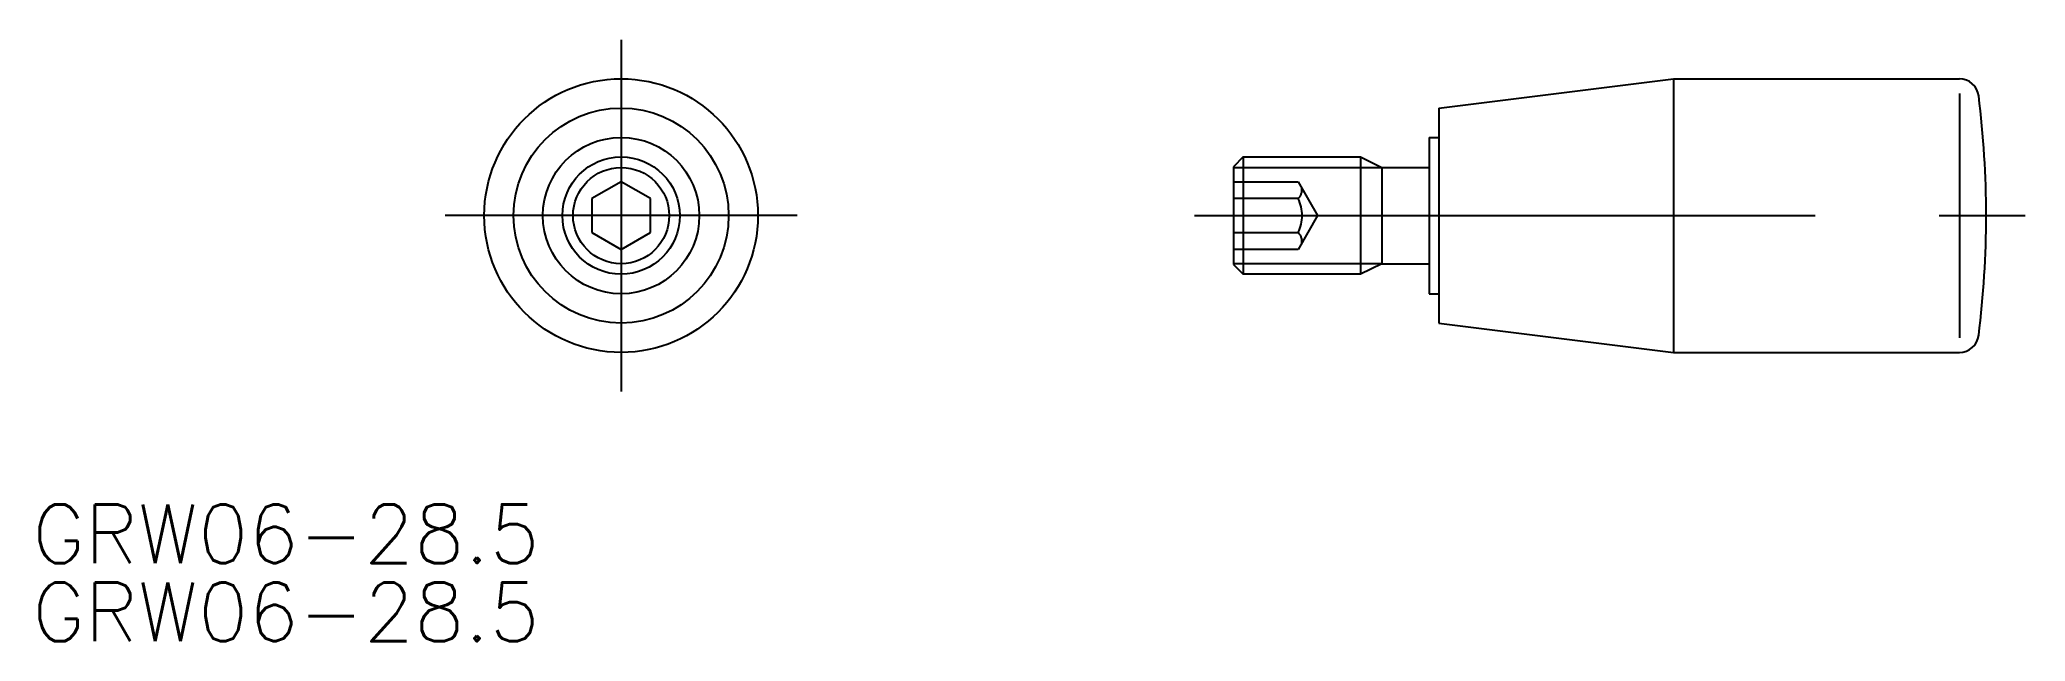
# Model space of a CAD drawing. Extents: x -30 to 72, y -22 to 9.
import ezdxf

# ---------------------------------------------------------------- set-up
doc = ezdxf.new("R2010")
doc.units = 0
doc.linetypes.add('CENTER', pattern=[50.8, 31.75, -6.35, 6.35, -6.35])
doc.linetypes.add('DASHED', pattern=[19.05, 12.7, -6.35])
doc.layers.get('0').update_dxf_attribs({"linetype": 'CONTINUOUS'})
doc.layers.add('CENTER', color=1, linetype='CENTER')
doc.styles.get("Standard").update_dxf_attribs({"font": 'txt.shx', "height": 3, "bigfont": 'bigfont.shx'})

msp = doc.modelspace()

# ---------------------------------------------------------------- linework, layer by layer
at = {"color": 7, "linetype": 'CONTINUOUS'}
for p, q in [((41.83, 5.5), (53.83, 7)), ((53.83, 7), (53.83, -7)), ((53.83, 7), (68.46, 7)), ((68.46, 6.25), (68.46, -6.25)), ((41.83, 5.5), (41.83, -5.5)), ((41.33, 4), (41.83, 4)), ((41.33, 4), (41.33, -4)), ((31.83, 3), (31.33, 2.5)), ((31.33, 2.5), (31.33, -2.5)), ((31.83, 3), (31.83, -3)), ((31.83, 3), (37.83, 3)), ((37.83, 3), (38.92, 2.46)), ((37.83, 3), (37.83, -3)), ((38.92, 2.46), (41.33, 2.46)), ((38.92, 2.46), (38.92, -2.46)), ((0, 1.73), (-1.5, 0.87)), ((1.5, 0.87), (0, 1.73)), ((-1.5, 0.87), (-1.5, -0.87)), ((1.5, -0.87), (1.5, 0.87)), ((-1.5, -0.87), (0, -1.73)), ((0, -1.73), (1.5, -0.87)), ((31.33, -2.5), (31.83, -3)), ((37.83, -3), (31.83, -3)), ((38.92, -2.46), (37.83, -3)), ((38.92, -2.46), (41.33, -2.46)), ((41.33, -4), (41.83, -4)), ((41.83, -5.5), (53.83, -7)), ((53.83, -7), (68.46, -7))]:
    msp.add_line(p, q, dxfattribs=at)
at = {"color": 3, "linetype": 'CONTINUOUS'}
for p, q in [((31.33, 2.46), (38.92, 2.46)), ((38.92, -2.46), (31.33, -2.46))]:
    msp.add_line(p, q, dxfattribs=at)
at = {"color": 3, "linetype": 'DASHED'}
for p, q in [((31.33, 1.73), (34.63, 1.73)), ((34.63, 1.73), (35.63, 0)), ((34.63, 0.87), (31.33, 0.87)), ((35.63, 0), (34.63, -1.73)), ((31.33, -0.87), (34.63, -0.87)), ((34.63, -1.73), (31.33, -1.73))]:
    msp.add_line(p, q, dxfattribs=at)
at = {"color": 7, "linetype": 'CONTINUOUS'}
for radius in [7, 5.5, 4, 3]:
    msp.add_circle((0, 0), radius, dxfattribs=at)
at = {"color": 3, "linetype": 'CONTINUOUS'}
msp.add_circle((0, 0), 2.46, dxfattribs=at)
at = {"color": 7, "linetype": 'CONTINUOUS'}
for centre, radius, start, end in [((68.46, 6), 1, 7.1434, 90), ((20.58, 0), 49.25, 352.8566, 7.1434), ((68.46, -6), 1, 270, 352.8566)]:
    msp.add_arc(centre, radius, start, end, dxfattribs=at)
at = {"color": 3, "linetype": 'DASHED'}
for centre, radius, start, end in [((34.26, 1.3), 0.569, 310.4174, 10.4174), ((32.86, 0), 1.98, 333.9922, 26.0078), ((34.26, -1.3), 0.569, 349.5826, 49.5826)]:
    msp.add_arc(centre, radius, start, end, dxfattribs=at)
at = {"layer": 'CENTER'}
for p, q in [((0, 9), (0, -9)), ((9, 0), (-9, 0))]:
    msp.add_line(p, q, dxfattribs=at)
at = {"layer": 'CENTER', "color": 1, "linetype": 'CENTER'}
msp.add_line((29.33, 0), (71.83, 0), dxfattribs=at)

# ---------------------------------------------------------------- texts
at = {"color": 7, "linetype": 'CONTINUOUS'}
for p in [(-30.13, -17.78), (-30.13, -21.78)]:
    msp.add_text('GRW06-28.5', height=3, dxfattribs=at).set_placement(p)

doc.saveas('drawing.dxf')
